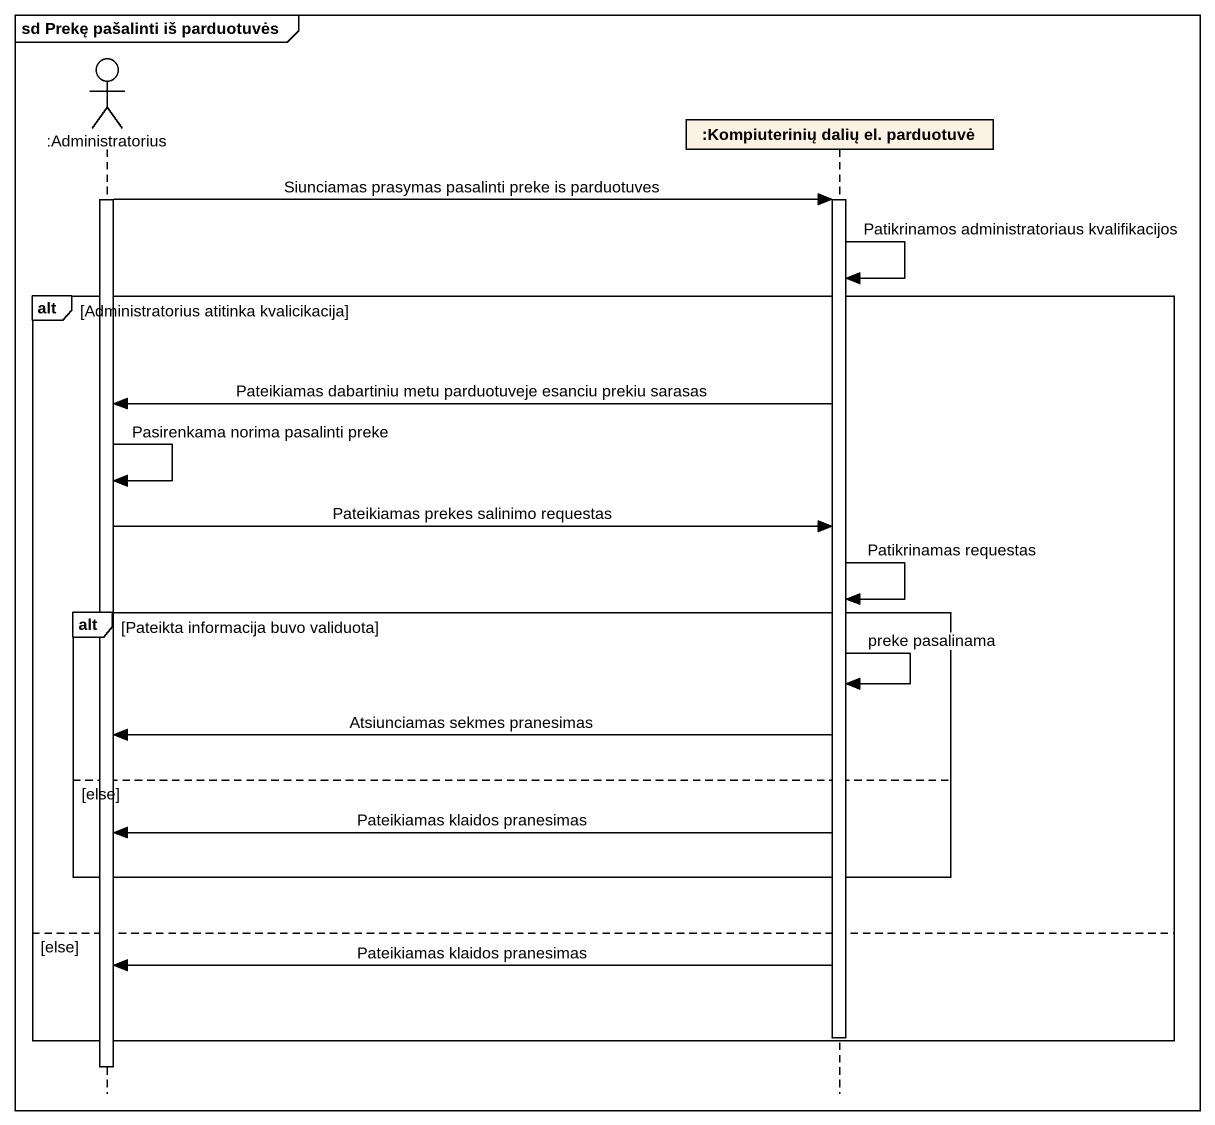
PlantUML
@startuml
mainframe sd Prekę pašalinti iš parduotuvės
hide footbox
actor ":Administratorius" as Administratorius
participant ":Kompiuterinių dalių el. parduotuvė" as Kompiuterinių_dalių_el

activate Administratorius
Administratorius -> Kompiuterinių_dalių_el : Siunciamas prasymas pasalinti preke is parduotuves
activate Kompiuterinių_dalių_el
Kompiuterinių_dalių_el -> Kompiuterinių_dalių_el : Patikrinamos administratoriaus kvalifikacijos
alt Administratorius atitinka kvalicikacija
  Kompiuterinių_dalių_el -> Administratorius : Pateikiamas dabartiniu metu parduotuveje esanciu prekiu sarasas
  Administratorius -> Administratorius : Pasirenkama norima pasalinti preke
  Administratorius -> Kompiuterinių_dalių_el : Pateikiamas prekes salinimo requestas
  Kompiuterinių_dalių_el -> Kompiuterinių_dalių_el : Patikrinamas requestas
  alt Pateikta informacija buvo validuota
    Kompiuterinių_dalių_el -> Kompiuterinių_dalių_el : preke pasalinama
    Kompiuterinių_dalių_el -> Administratorius : Atsiunciamas sekmes pranesimas
  else else
    Kompiuterinių_dalių_el -> Administratorius : Pateikiamas klaidos pranesimas
  end
else else
  Kompiuterinių_dalių_el -> Administratorius : Pateikiamas klaidos pranesimas
  deactivate Kompiuterinių_dalių_el
end
deactivate Administratorius
@enduml
